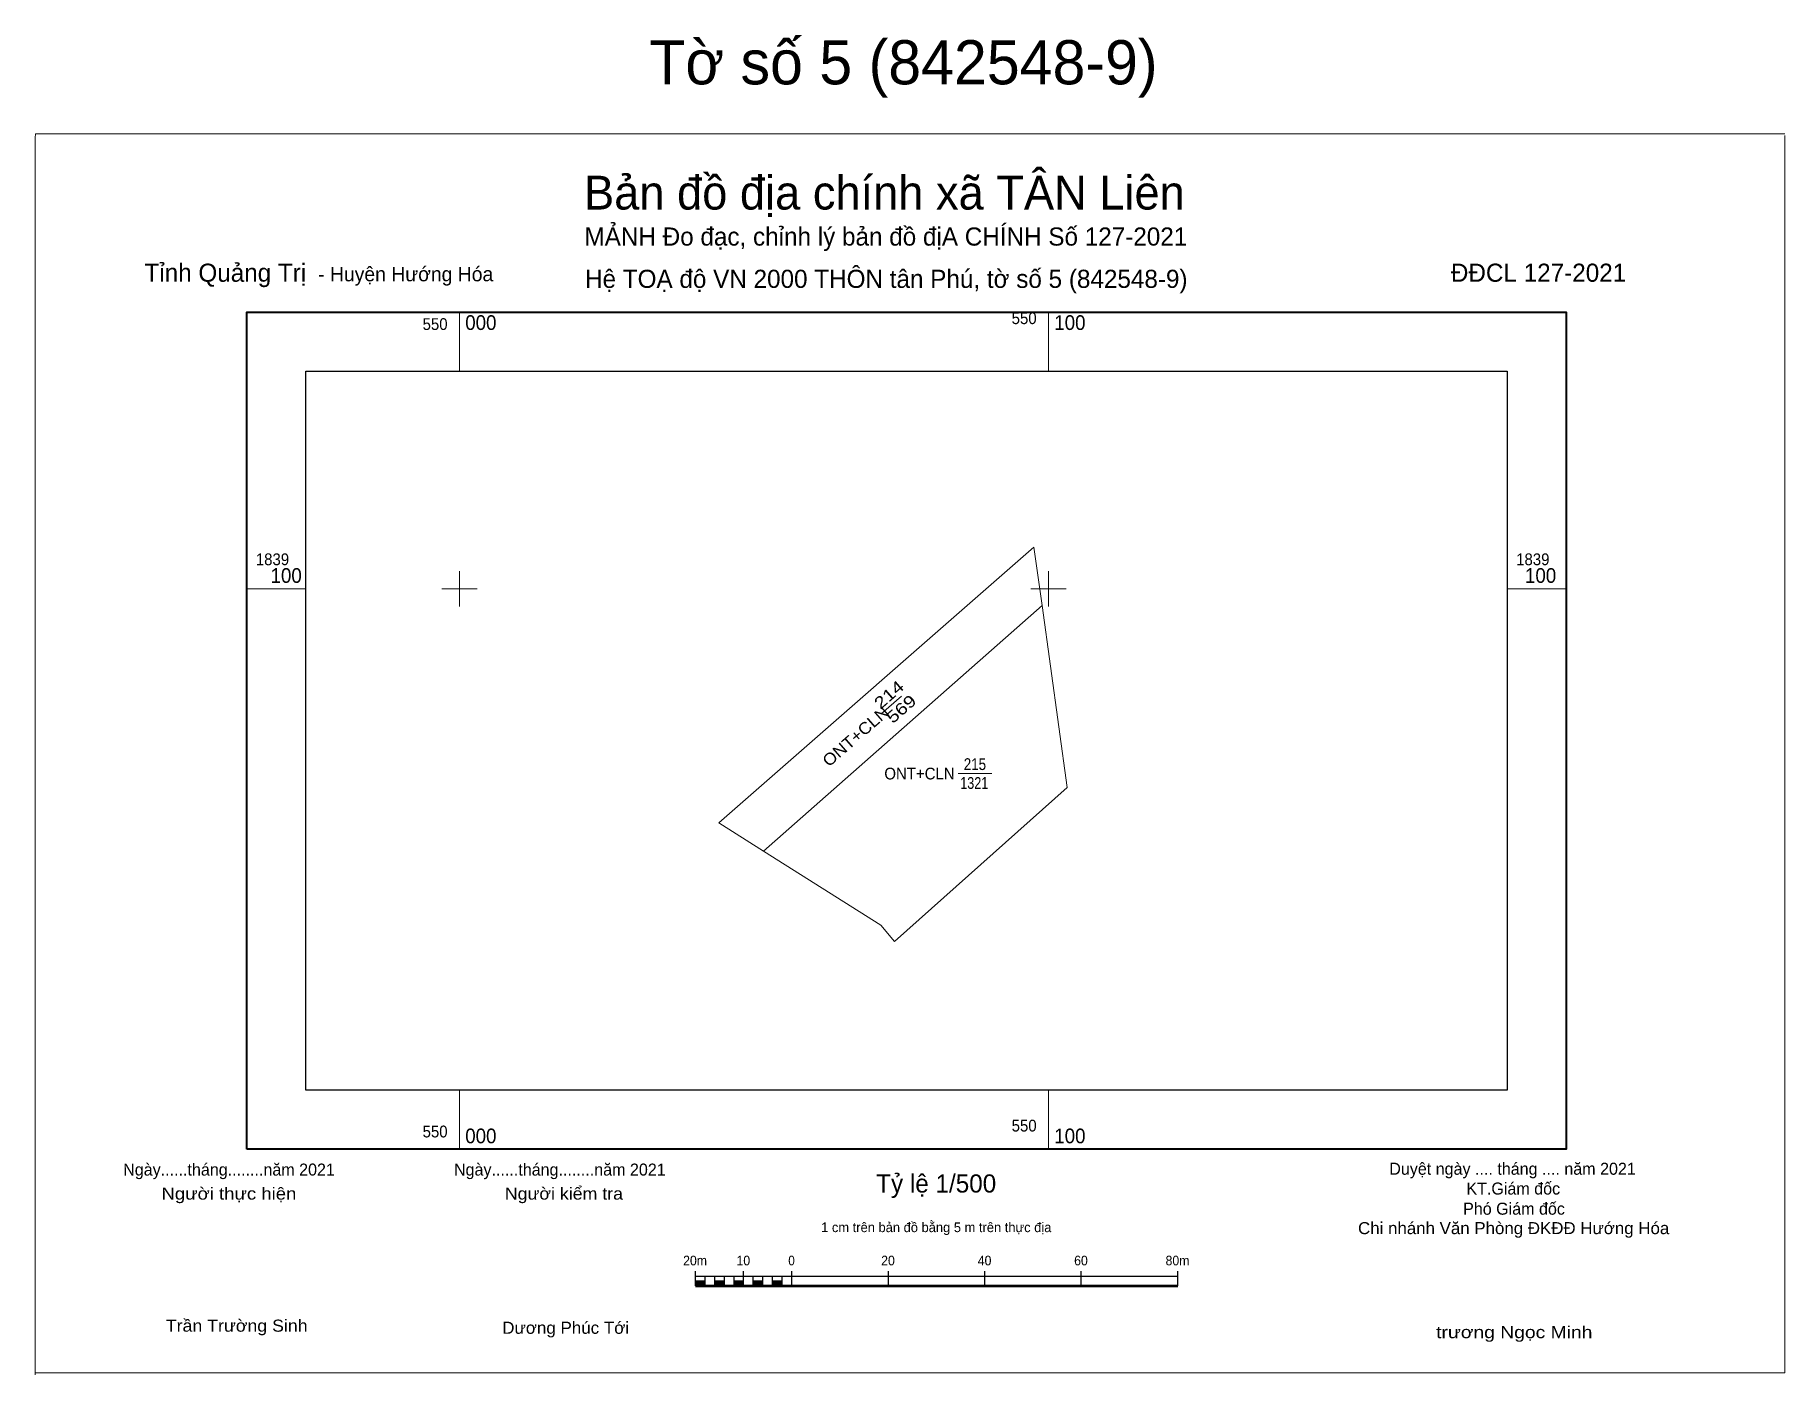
# Model space of a CAD drawing. Header units: metres. Extents: x 549928 to 550225, y 1838967 to 1839194.
import ezdxf
from ezdxf.enums import TextEntityAlignment as Align

# ---------------------------------------------------------------- set-up
doc = ezdxf.new("R2010")
doc.units = ezdxf.units.M
doc.header["$LTSCALE"] = 0.82
for name, color, linetype, lineweight in [('10', 7, 'Continuous', 13), ('11', 7, 'Continuous', 13), ('13', 7, 'Continuous', 13), ('2', 7, 'Continuous', 25), ('63', 7, 'Continuous', 13)]:
    doc.layers.add(name, color=color, linetype=linetype, lineweight=lineweight)
doc.layers.add('4', color=7, linetype='Continuous')

msp = doc.modelspace()

# ---------------------------------------------------------------- hatches: boundary and pattern name
at = {"layer": '2'}
for points in [[(550040.07, 1838981.68), (550041.71, 1838981.68), (550041.71, 1838982.5), (550040.07, 1838982.5)], [(550043.35, 1838981.68), (550044.99, 1838981.68), (550044.99, 1838982.5), (550043.35, 1838982.5)], [(550046.63, 1838981.68), (550048.26, 1838981.68), (550048.26, 1838982.5), (550046.63, 1838982.5)], [(550049.9, 1838981.68), (550051.54, 1838981.68), (550051.54, 1838982.5), (550049.9, 1838982.5)], [(550053.18, 1838981.68), (550054.82, 1838981.68), (550054.82, 1838982.5), (550053.18, 1838982.5)]]:
    msp.add_hatch(color=256, dxfattribs=at).paths.add_polyline_path(points)

# ---------------------------------------------------------------- linework, layer by layer
at = {"layer": '10'}
msp.add_line((550051.65, 1839055.48), (550098.92, 1839097.15), dxfattribs=at)
for points in [[(550051.65, 1839055.48), (550044.04, 1839060.29), (550097.55, 1839107.06), (550098.92, 1839097.15)], [(550051.65, 1839055.48), (550071.58, 1839042.91), (550073.87, 1839040.11), (550103.16, 1839066.25), (550098.92, 1839097.15)]]:
    msp.add_lwpolyline(points, dxfattribs=at)
at = {"layer": '11'}
msp.add_line((549928.05, 1839177.24), (550225.05, 1839177.24), dxfattribs=at)
for points in [[(549927.96, 1838966.54), (549927.96, 1839176.54), (549928.05, 1839177.24)], [(550225.05, 1839176.92), (550225.05, 1838966.92), (549928.05, 1838966.92)]]:
    msp.add_lwpolyline(points, dxfattribs=at)
at = {"layer": '13'}
for p, q in [((550071.63, 1839078.76), (550075.05, 1839081.75)), ((550084.71, 1839068.63), (550090.41, 1839068.63))]:
    msp.add_line(p, q, dxfattribs=at)
at = {"layer": '2'}
for p, q in [((550040.07, 1838981.68), (550040.07, 1838984.14)), ((550048.26, 1838981.68), (550048.26, 1838984.14)), ((550056.45, 1838981.68), (550056.45, 1838984.14)), ((550072.83, 1838981.68), (550072.83, 1838984.14)), ((550089.21, 1838981.68), (550089.21, 1838984.14)), ((550105.59, 1838981.68), (550105.59, 1838984.14)), ((550121.97, 1838981.68), (550121.97, 1838984.14)), ((550040.07, 1838983.32), (550121.97, 1838983.32)), ((550041.71, 1838981.68), (550041.71, 1838983.32)), ((550043.35, 1838981.68), (550043.35, 1838983.32)), ((550044.99, 1838981.68), (550044.99, 1838983.32)), ((550046.63, 1838981.68), (550046.63, 1838983.32)), ((550049.9, 1838981.68), (550049.9, 1838983.32)), ((550051.54, 1838981.68), (550051.54, 1838983.32)), ((550053.18, 1838981.68), (550053.18, 1838983.32)), ((550054.82, 1838981.68), (550054.82, 1838983.32))]:
    msp.add_line(p, q, dxfattribs=at)
at = {"layer": '2', "lineweight": 53}
msp.add_line((550040.07, 1838981.68), (550121.97, 1838981.68), dxfattribs=at)
at = {"layer": '2', "lineweight": 13}
for points in [[(550040.07, 1838981.68), (550041.71, 1838981.68), (550041.71, 1838982.5), (550040.07, 1838982.5)], [(550043.35, 1838981.68), (550044.99, 1838981.68), (550044.99, 1838982.5), (550043.35, 1838982.5)], [(550046.63, 1838981.68), (550048.26, 1838981.68), (550048.26, 1838982.5), (550046.63, 1838982.5)], [(550049.9, 1838981.68), (550051.54, 1838981.68), (550051.54, 1838982.5), (550049.9, 1838982.5)], [(550053.18, 1838981.68), (550054.82, 1838981.68), (550054.82, 1838982.5), (550053.18, 1838982.5)]]:
    msp.add_lwpolyline(points, close=True, dxfattribs=at)
at = {"layer": '63'}
for p, q in [((550000, 1839136.93), (550000, 1839146.93)), ((550100, 1839136.93), (550100, 1839146.93)), ((550000, 1839097), (550000, 1839103)), ((550100, 1839097), (550100, 1839103)), ((549963.95, 1839100), (549973.95, 1839100)), ((549997, 1839100), (550003, 1839100)), ((550097, 1839100), (550103, 1839100)), ((550177.91, 1839100), (550187.91, 1839100)), ((550000, 1839004.87), (550000, 1839014.87)), ((550100, 1839004.87), (550100, 1839014.87))]:
    msp.add_line(p, q, dxfattribs=at)
at = {"layer": '63', "lineweight": 40}
msp.add_lwpolyline([(549963.95, 1839004.87), (549963.95, 1839146.93), (550187.91, 1839146.93), (550187.91, 1839004.87)], close=True, dxfattribs=at)
at = {"layer": '63', "lineweight": 25}
msp.add_lwpolyline([(549973.95, 1839014.87), (549973.95, 1839136.93), (550177.91, 1839136.93), (550177.91, 1839014.87)], close=True, dxfattribs=at)
msp.add_lwpolyline([(549973.95, 1839014.87), (549973.95, 1839136.93), (550177.91, 1839136.93), (550177.91, 1839014.87)], close=True, dxfattribs=at)
msp.add_lwpolyline([(549973.95, 1839014.87), (549973.95, 1839136.93), (550177.91, 1839136.93), (550177.91, 1839014.87)], close=True, dxfattribs=at)

# ---------------------------------------------------------------- texts
at = {"layer": '13', "width": 1.25}
msp.add_text('214', height=2, rotation=41.155, dxfattribs=at).set_placement((550073.592, 1839081.266), align=Align.CENTER)
at = {"layer": '13', "width": 0.85}
msp.add_text('215', height=2, dxfattribs=at).set_placement((550087.525, 1839069.23), align=Align.CENTER)
at = {"layer": '2'}
for s, height, p in [('Bản đồ địa chính xã TÂN Liên', 5.74, (550072.16, 1839164.37)), ('MẢNH Đo đạc, chỉnh lý bản đồ địA CHÍNH Số 127-2021', 3.08, (550072.41, 1839158.25)), ('Hệ TOẠ độ VN 2000 THÔN tân Phú, tờ số 5 (842548-9)', 3.08, (550072.48, 1839151.07)), ('Ngày......tháng........năm 2021', 2.04, (549960.9, 1839000.39)), ('Ngày......tháng........năm 2021', 2.04, (550017.06, 1839000.39)), ('Duyệt ngày .... tháng .... năm 2021', 2.04, (550178.795, 1839000.53)), ('Tỷ lệ 1/500', 3.079, (550080.955, 1838997.51)), ('KT.Giám đốc', 2.04, (550178.915, 1838997.17)), ('Phó Giám đốc', 2.04, (550179.045, 1838993.75)), ('1 cm trên bản đồ bằng 5 m trên thực địa', 1.638, (550080.965, 1838990.79))]:
    msp.add_text(s, height=height, dxfattribs=at).set_placement(p, align=Align.CENTER)
for s, height, p in [('Tỉnh Quảng Trị ', 3.078, (549946.55, 1839152.11)), ('- Huyện Hướng Hóa', 2.456, (549976.03, 1839152.19))]:
    msp.add_text(s, height=height, dxfattribs=at).set_placement(p)
msp.add_text('ĐĐCL 127-2021', height=3.08, dxfattribs=at).set_placement((550198.09, 1839152.11), align=Align.RIGHT)
at = {"layer": '2', "width": 1.1}
msp.add_text('ONT+CLN', height=2, rotation=41.155, dxfattribs=at).set_placement((550073.134, 1839078.741), align=Align.RIGHT)
at = {"layer": '2', "width": 0.95}
msp.add_text('ONT+CLN', height=2, dxfattribs=at).set_placement((550084.08, 1839067.63), align=Align.RIGHT)
at = {"layer": '2'}
for s, height, width, p in [('Người thực hiện', 2.047, 1.15, (549960.88, 1838996.31)), ('Người kiểm tra', 2.047, 1.1, (550017.75, 1838996.31)), ('Chi nhánh Văn Phòng ĐKĐĐ Hướng Hóa', 2.04, 1.05, (550178.985, 1838990.45)), ('20m', 1.638, 0.95, (550040.015, 1838985.15)), ('10', 1.638, 0.95, (550048.21, 1838985.15)), ('0', 1.638, 0.9, (550056.395, 1838985.15)), ('20', 1.638, 0.95, (550072.77, 1838985.15)), ('40', 1.638, 0.95, (550089.17, 1838985.15)), ('60', 1.638, 0.95, (550105.53, 1838985.15)), ('80m', 1.638, 0.95, (550121.915, 1838985.15)), ('Trần Trường Sinh', 2.047, 1.1, (549962.2, 1838973.89)), ('Dương Phúc Tới', 2.05, 1.05, (550018.05, 1838973.53)), ('trương Ngọc Minh', 2.04, 1.2, (550179.09, 1838972.79))]:
    msp.add_text(s, height=height, dxfattribs=dict(at, width=width)).set_placement(p, align=Align.CENTER)
at = {"layer": '4', "width": 1.25}
msp.add_text('569', height=2, rotation=41.155, dxfattribs=at).set_placement((550075.682, 1839078.847), align=Align.CENTER)
at = {"layer": '4', "width": 0.8}
msp.add_text('1321', height=2, dxfattribs=at).set_placement((550087.415, 1839066.03), align=Align.CENTER)
at = {"layer": '63'}
msp.add_text('Tờ số 5 (842548-9)', height=7.5, dxfattribs=at).set_placement((550075.39, 1839185.62), align=Align.CENTER)
at = {"layer": '63', "width": 0.95}
for p in [(549998, 1839143.93), (550098, 1839144.93), (549998, 1839006.87), (550098, 1839007.87)]:
    msp.add_text('550', height=2, dxfattribs=at).set_placement(p, align=Align.RIGHT)
for s, height, p in [('000', 2.5, (550001, 1839143.93)), ('100', 2.5, (550101, 1839143.93)), ('1839', 2, (549965.45, 1839104)), ('1839', 2, (549965.45, 1839104)), ('1839', 2, (550179.41, 1839104)), ('1839', 2, (550179.41, 1839104)), ('100', 2.5, (549967.95, 1839101)), ('100', 2.5, (550180.91, 1839101)), ('000', 2.5, (550001, 1839005.87)), ('100', 2.5, (550101, 1839005.87))]:
    msp.add_text(s, height=height, dxfattribs=at).set_placement(p)

doc.saveas('drawing.dxf')
